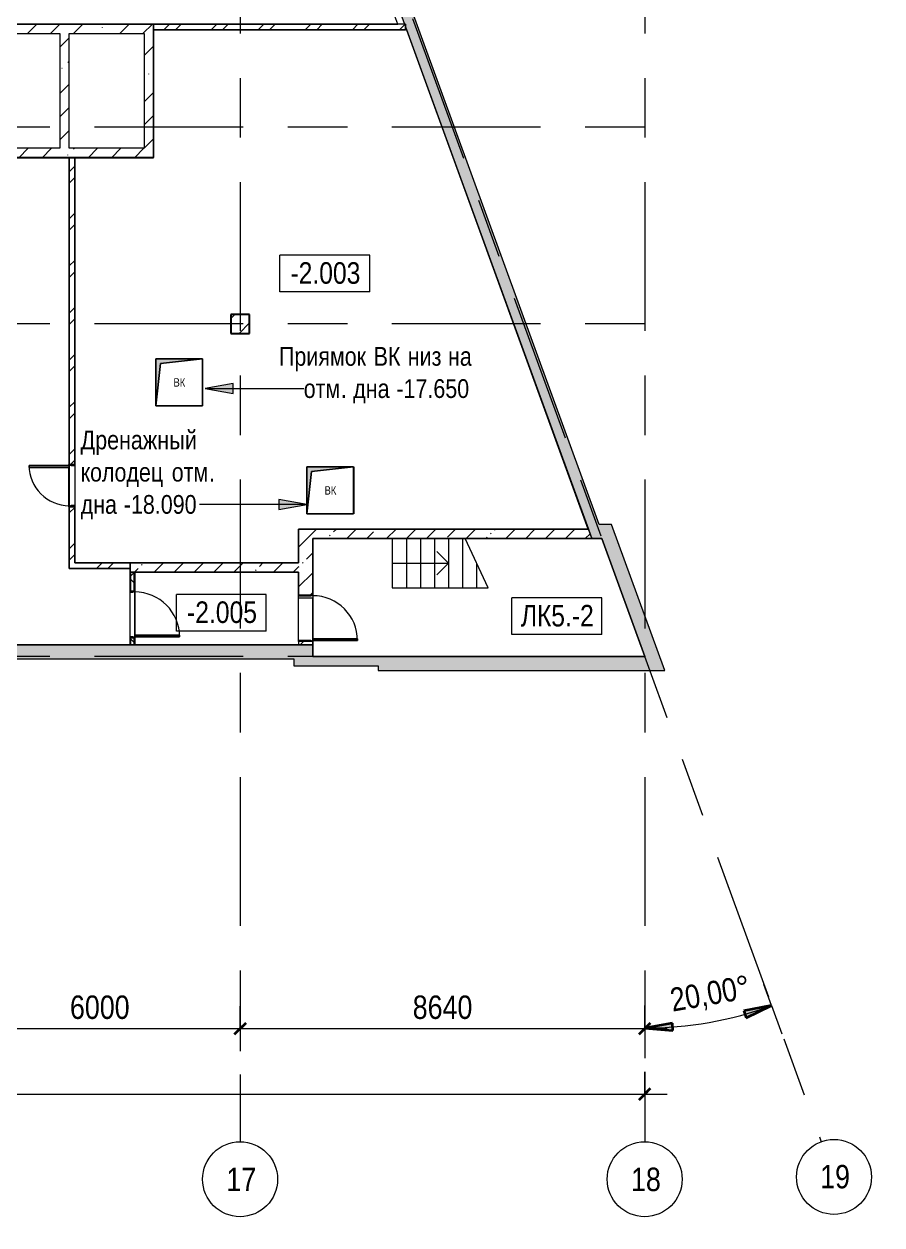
# Model space of a CAD drawing. Header units: millimetres. Extents: x 48966 to 155647, y -43515 to 30475.
# Drawn here: x 136917 to 155240, y -43515 to -17880 of the extents above; entities that cross this region are included whole.
import ezdxf

# ---------------------------------------------------------------- set-up
doc = ezdxf.new("R2010")
doc.units = ezdxf.units.MM
doc.linetypes.add('Осевые', pattern=[6350, 1270, -952.5, 3175, -952.5])
for name, color, linetype, lineweight in [('Двери', 7, 'Continuous', 9), ('Каркас_Импост', 7, 'Continuous', 9), ('Колонны', 7, 'Continuous', 9), ('Колонны-1', 7, 'Continuous', 25), ('Контуры', 7, 'Continuous', 9), ('Линии подступенков-1', 7, 'Continuous', 9), ('Линии свеса', 7, 'Continuous', 9), ('Марки вырезов', 7, 'Continuous', 9), ('Марки помещений', 7, 'Continuous', 9), ('Обобщенные модели', 7, 'Continuous', 9), ('Общие ребра', 7, 'Continuous', 9), ('Оси', 7, 'Continuous', 9), ('Оси-1', 7, 'Continuous', 18), ('Оси-2', 7, 'Осевые', 9), ('Панель', 7, 'Continuous', 9), ('Перекрытия', 7, 'Continuous', 9), ('Размеры', 7, 'Continuous', 9), ('Размеры-200', 7, 'Continuous', 9), ('Стены', 7, 'Continuous', 9), ('Стены-1', 7, 'Continuous', 18), ('Стрелки вверх', 7, 'Continuous', 9), ('Текстовые примечания', 7, 'Continuous', 9), ('Типовые аннотации', 7, 'Continuous', 9), ('Фундамент несущей конструкции', 7, 'Continuous', 9), ('Штриховка разреза-2', 7, 'Continuous', 9), ('Элементы узлов', 7, 'Continuous', 9), ('Элементы узлов-1', 7, 'Continuous', 5)]:
    doc.layers.add(name, color=color, linetype=linetype, lineweight=lineweight)
doc.layers.add('Обобщенные модели-1', color=7, linetype='Continuous', lineweight=9, true_color=0xffbc79)
doc.layers.add('Перекрытия-1', color=7, linetype='Continuous', lineweight=9, true_color=0xffffff)
doc.styles.add('Arial', font='Arial.ttf', dxfattribs={"width": 0.8, "height": 180})
doc.styles.add('Arial Narrow', font='Arial Narrow.ttf', dxfattribs={"height": 500})
doc.styles.add('Arial Narrow_1', font='Arial Narrow.ttf', dxfattribs={"height": 400})
doc.styles.add('Arial Narrow_2', font='Arial Narrow.ttf', dxfattribs={"height": 460})
doc.dimstyles.new('2_5мм__стрелка_', dxfattribs={"dimscale": 304.8, "dimtxt": 511.715487, "dimasz": 1.968504, "dimexe": 1.574803, "dimexo": 1.049869, "dimgap": 0.393701, "dimtad": 1, "dimdec": 0, "dimzin": 0, "dimdsep": 46, "dimtxsty": 'Arial Narrow', "dimsah": 1, "dimcen": 0.09, "dimazin": 0, "dimtfac": 1, "dimtdec": 4, "dimtix": 1, "dimtmove": 2, "dimatfit": 3, "dimfxl": 1, "dimtvp": 1, "dimtolj": 1, "dimtzin": 0, "dimarcsym": 2})
doc.dimstyles.new('Диагональ_-_2_5_мм_Arial_narrow', dxfattribs={"dimscale": 304.8, "dimtxt": 511.715487, "dimasz": 0.787402, "dimexe": 1.574803, "dimexo": 0.0625, "dimgap": 0.19685, "dimtad": 1, "dimdec": 0, "dimzin": 0, "dimdsep": 46, "dimtxsty": 'Arial Narrow', "dimblk1": 'OBLIQUE', "dimblk2": 'OBLIQUE', "dimsah": 1, "dimcen": 0.09, "dimdle": 1.574803, "dimazin": 0, "dimtfac": 1, "dimtdec": 4, "dimtix": 1, "dimtmove": 0, "dimatfit": 3, "dimfxl": 1.574803, "dimfxlon": 1, "dimtvp": 1, "dimtolj": 1, "dimtzin": 0, "dimarcsym": 2})
doc.dimstyles.new('Диагональ_-_2_5_мм_Arial_narrow_1', dxfattribs={"dimscale": 304.8, "dimtxt": 511.715487, "dimasz": 0.787402, "dimexe": 1.574803, "dimexo": 0.0625, "dimgap": 0.19685, "dimtad": 1, "dimdec": 0, "dimzin": 0, "dimdsep": 46, "dimtxsty": 'Arial Narrow', "dimblk1": 'OBLIQUE', "dimblk2": 'OBLIQUE', "dimsah": 1, "dimcen": 0.09, "dimdle": 1.574803, "dimazin": 0, "dimtfac": 1, "dimtdec": 4, "dimtix": 1, "dimtmove": 1, "dimatfit": 3, "dimfxl": 1.574803, "dimfxlon": 1, "dimtvp": 1, "dimtolj": 1, "dimtzin": 0, "dimarcsym": 2})
pattern_1 = [(45, (0, 0), (-502.8943, 502.8943), []), (45, (0, 762), (-502.8943, 502.8943), [])]
pattern_2 = [(45, (0, 0), (-424.264, 424.264), [600, -100, 20, -100]), (45, (0, 424), (-424.264, 424.264), [])]

# ---------------------------------------------------------------- blocks, each defined once
blk = doc.blocks.new('Фундаментная плита - Фундаментная плита-408415-План -2-го этажа на отм_ -16_650')
at = {"layer": 'Фундамент несущей конструкции'}
for p, q in [((139732, -25028), (140732, -25028)), ((139732, -25909), (139732, -25028)), ((139732, -25028), (140732, -25028)), ((139732, -25909), (139732, -25028)), ((140732, -25028), (140732, -25909)), ((140732, -25028), (140732, -25909)), ((142957, -28333), (142957, -27333)), ((142957, -27333), (142957, -28333)), ((143957, -27333), (143957, -28333)), ((143957, -28333), (143957, -27333))]:
    blk.add_line(p, q, dxfattribs=at)
blk = doc.blocks.new('Стена монолитная - Стена монолитная-463893-План -2-го этажа на отм_ -16_650')
at = {"layer": 'Штриховка разреза-2'}
h = blk.add_hatch(dxfattribs=at)
h.set_pattern_fill('FP_1', color=256, style=0, pattern_type=2)
h.set_pattern_definition([(45, (0, 0), (-493.914, 493.914), []), (45, (493.9, 0), (-493.914, 493.914), [873.125, -174.625, 6.706, -167.919])])
h.paths.add_polyline_path([(150600, -31683), (149464, -28563), (149198, -28563), (139688, -2433), (139941, -2341), (136417, 7342), (136164, 7250), (133890, 13496), (133761, 13880), (133620, 14260), (133469, 14636), (133308, 15008), (133136, 15375), (132955, 15737), (132763, 16094), (132561, 16445), (132349, 16791), (132128, 17130), (131898, 17463), (131658, 17790), (131409, 18109), (131152, 18422), (131331, 18601), (131027, 18974), (130714, 19339), (130392, 19695), (130060, 20042), (129718, 20381), (129368, 20710), (129010, 21030), (128643, 21341), (128268, 21641), (127872, 21941), (127495, 22212), (127097, 22482), (126692, 22741), (126280, 22989), (125863, 23226), (125438, 23452), (125009, 23667), (124573, 23871), (124132, 24062), (123687, 24242), (120934, 25332), (120559, 25419), (120508, 25147), (120076, 25222), (119643, 25287), (119208, 25342), (118772, 25387), (118335, 25422), (117898, 25447), (117460, 25462), (117022, 25467), (109837, 25467), (109837, 25717), (100342, 25717), (100342, 25467), (61832, 25467), (61593, 25461), (61356, 25442), (61120, 25411), (60883, 25367), (60654, 25312), (60426, 25244), (60201, 25165), (59981, 25074), (59766, 24971), (59557, 24858), (59354, 24733), (59157, 24598), (58968, 24453), (58787, 24298), (58614, 24134), (58450, 23962), (58296, 23781), (58151, 23592), (58016, 23395), (57891, 23192), (57778, 22983), (57675, 22768), (57584, 22548), (57497, 22297), (57437, 22095), (57381, 21863), (57338, 21629), (57307, 21393), (57288, 21155), (57282, 20917), (57282, 20357), (57032, 20357), (57032, 15267), (57282, 15267), (57282, 13317), (57132, 13317), (57132, 5867), (57032, 5867), (57032, 2617), (57242, 2617), (57242, -43), (57032, -43), (57032, -2533), (57282, -2533), (57282, -21043), (57032, -21043), (57032, -21693), (57038, -21931), (57055, -22169), (57085, -22406), (57126, -22641), (57178, -22873), (57242, -23103), (57317, -23329), (57404, -23551), (57501, -23769), (57608, -23982), (57727, -24189), (57855, -24390), (57993, -24584), (58140, -24772), (58297, -24952), (58462, -25124), (58635, -25287), (58817, -25442), (59005, -25588), (59201, -25724), (59403, -25850), (59612, -25967), (59825, -26073), (59937, -25832), (60094, -25902), (60254, -25966), (60439, -26030), (74496, -30679), (74908, -30809), (75323, -30927), (75742, -31032), (76163, -31126), (76587, -31207), (77013, -31276), (77441, -31333), (77870, -31377), (77877, -31303), (78352, -31335), (78347, -31413), (78661, -31429), (78953, -31435), (79257, -31433), (91782, -31433), (91782, -31683), (108582, -31683), (108582, -31433), (142682, -31433), (142682, -31583), (144482, -31583), (144482, -31683)], flags=0)
h.paths.add_polyline_path([(150172, -31383), (143082, -31383), (143082, -31133), (108282, -31133), (108282, -31383), (92082, -31383), (92082, -31133), (79253, -31133), (78960, -31135), (78666, -31129), (78671, -31055), (77604, -30984), (77598, -31049), (77256, -31007), (76915, -30958), (76572, -30900), (76170, -30821), (75771, -30731), (75374, -30630), (74981, -30518), (74591, -30395), (60511, -25738), (60327, -25672), (60146, -25598), (59969, -25514), (59797, -25423), (59684, -25665), (59492, -25554), (59306, -25433), (59126, -25304), (58953, -25165), (58786, -25019), (58627, -24864), (58476, -24702), (58293, -24483), (58254, -24433), (58122, -24249), (57999, -24059), (57885, -23863), (57782, -23662), (57689, -23456), (57606, -23245), (57534, -23031), (57472, -22813), (57422, -22592), (57382, -22369), (57354, -22145), (57337, -21919), (57332, -21612), (57332, -21343), (57582, -21343), (57582, -2233), (57332, -2233), (57332, -343), (57542, -343), (57542, 2917), (57332, 2917), (57332, 13017), (57582, 13017), (57582, 15567), (57332, 15567), (57332, 20057), (57582, 20057), (57582, 20917), (57588, 21147), (57607, 21377), (57638, 21605), (57681, 21831), (57737, 22054), (57804, 22274), (57883, 22490), (57974, 22702), (58077, 22908), (58190, 23108), (58314, 23302), (58448, 23489), (58592, 23669), (58746, 23840), (58909, 24003), (59080, 24156), (59260, 24301), (59447, 24435), (59641, 24559), (59841, 24672), (60047, 24774), (60259, 24865), (60475, 24945), (60695, 25012), (60918, 25068), (61144, 25111), (61372, 25142), (61602, 25161), (61832, 25167), (100642, 25167), (100642, 25417), (109537, 25417), (109537, 25167), (117027, 25167), (117429, 25163), (117830, 25150), (118231, 25129), (118752, 25089), (118852, 25079), (119297, 25030), (119468, 25010), (119776, 24967), (120083, 24920), (120472, 24852), (123521, 23985), (123942, 23816), (124376, 23630), (124772, 23448), (125179, 23248), (125581, 23038), (125978, 22818), (126369, 22587), (126754, 22347), (127133, 22097), (127505, 21837), (127870, 21568), (128229, 21290), (128580, 21003), (128955, 20679), (129260, 20402), (129589, 20089), (129967, 19707), (130024, 19647), (130334, 19313), (130636, 18972), (130928, 18623), (130720, 18462), (131013, 18079), (131297, 17688), (131570, 17291), (131835, 16887), (132089, 16477), (132333, 16061), (132572, 15629), (132791, 15211), (133005, 14778), (133208, 14341), (133400, 13898), (133581, 13451), (133752, 12999), (135984, 6866), (136237, 6958), (139557, -2162), (139351, -2237), (145045, -17883), (145067, -17883), (145067, -17943), (149042, -28863), (149254, -28863), (150061, -31080)], flags=0)
at = {"layer": 'Стены'}
for p, q in [((145045, -17883), (145067, -17883)), ((145067, -17883), (145067, -17943)), ((148969, -28663), (149042, -28863)), ((143082, -31133), (142782, -31133))]:
    blk.add_line(p, q, dxfattribs=at)
at = {"layer": 'Стены-1'}
for p, q in [((139351, -2237), (145045, -17883)), ((149198, -28563), (139688, -2433)), ((145067, -17943), (148969, -28663)), ((149464, -28563), (149198, -28563)), ((150600, -31683), (149464, -28563)), ((149042, -28863), (149254, -28863)), ((149254, -28863), (150172, -31383)), ((142782, -31133), (123082, -31133)), ((143082, -31383), (143082, -31133)), ((108582, -31433), (142682, -31433)), ((142682, -31433), (142682, -31583)), ((150172, -31383), (143082, -31383)), ((142682, -31583), (144482, -31583)), ((144482, -31583), (144482, -31683)), ((144482, -31683), (150600, -31683))]:
    blk.add_line(p, q, dxfattribs=at)
blk = doc.blocks.new('Колона монолитная49 - Колона монолитная-479537-План -2-го этажа на отм_ -16_650')
at = {"layer": 'Колонны'}
h = blk.add_hatch(dxfattribs=at)
h.set_pattern_fill('FP_30', color=256, style=0, pattern_type=2)
h.set_pattern_definition([(45, (-78000, 0), (-493.914, 493.914), []), (45, (-77506.1, 0), (-493.914, 493.914), [873.125, -174.625, 6.706, -167.919])])
h.paths.add_polyline_path([(63732, -24483), (63732, -24083), (63332, -24083), (63332, -24483)], flags=0)
at = {"layer": 'Колонны-1'}
for p, q in [((63732, -24083), (63332, -24083)), ((63332, -24083), (63332, -24483)), ((63732, -24483), (63732, -24083)), ((63332, -24483), (63732, -24483))]:
    blk.add_line(p, q, dxfattribs=at)
blk = doc.blocks.new('Стена внутренняя13 - Стена внутренняя-484169-План -2-го этажа на отм_ -16_650')
at = {"layer": 'Штриховка разреза-2'}
h = blk.add_hatch(dxfattribs=at)
h.set_pattern_fill('FP_31', color=256, style=0, pattern_type=2)
h.set_pattern_definition([(45, (-4150.3, 1794.4), (-493.914, 493.914), []), (45, (-3656.4, 1794.4), (-493.914, 493.914), [873.125, -174.625, 6.706, -167.919])])
h.paths.add_polyline_path([(131731, -18939), (135531, -18939), (135531, -16089), (131731, -16089)], flags=0)
h.paths.add_polyline_path([(131931, -18739), (131931, -16289), (133531, -16289), (133531, -18739)], flags=0)
h.paths.add_polyline_path([(135331, -18739), (133731, -18739), (133731, -16289), (135331, -16289)], flags=0)
at = {"layer": 'Стены-1'}
for p, q in [((135531, -16089), (131731, -16089)), ((131731, -16089), (131731, -18939)), ((135531, -18939), (135531, -16089)), ((131931, -18739), (131931, -16289)), ((131931, -16289), (133531, -16289)), ((133531, -16289), (133531, -18739)), ((133731, -18739), (133731, -16289)), ((133731, -16289), (135331, -16289)), ((135331, -16289), (135331, -18739)), ((131731, -18939), (135531, -18939)), ((133531, -18739), (131931, -18739)), ((135331, -18739), (133731, -18739))]:
    blk.add_line(p, q, dxfattribs=at)
blk = doc.blocks.new('Дверь - Однопольная - ДВ2__20х9-6240700-План -2-го этажа на отм_ -16_650')
at = {"layer": 'Двери'}
for p, q in [((-429, -60), (-389, -60)), ((-429, -918), (-429, -60)), ((-389, -60), (-389, -918)), ((-389, -918), (-429, -918))]:
    blk.add_line(p, q, dxfattribs=at)
blk.add_arc((-429, -60), 858, 270, 0, dxfattribs=at)
at = {"layer": 'Каркас_Импост'}
for p, q in [((-450, 60), (-420, 60)), ((-450, -60), (-450, 60)), ((-420, 60), (-420, -20)), ((420, 60), (450, 60)), ((420, -20), (420, 60)), ((450, 60), (450, -60)), ((-430, -60), (-450, -60)), ((-430, -20), (-430, -60)), ((-420, -20), (-430, -20)), ((430, -20), (420, -20)), ((430, -60), (430, -20)), ((450, -60), (430, -60))]:
    blk.add_line(p, q, dxfattribs=at)
at = {"layer": 'Панель'}
for p, q in [((-389, -60), (-429, -60)), ((-429, -60), (-429, -918)), ((-389, -918), (-389, -60)), ((-429, -918), (-389, -918))]:
    blk.add_line(p, q, dxfattribs=at)
blk = doc.blocks.new('Дверь - Однопольная - ДВ2__21х10-8383219-План -2-го этажа на отм_ -16_650')
at = {"layer": 'Двери'}
for p, q in [((-479, -50), (-439, -50)), ((-479, -1008), (-479, -50)), ((-439, -50), (-439, -1008)), ((-439, -1008), (-479, -1008))]:
    blk.add_line(p, q, dxfattribs=at)
blk.add_arc((-479, -50), 958, 270, 0, dxfattribs=at)
at = {"layer": 'Каркас_Импост'}
for p, q in [((-500, 50), (-470, 50)), ((-500, -50), (-500, 50)), ((-470, 50), (-470, -10)), ((470, 50), (500, 50)), ((470, -10), (470, 50)), ((500, 50), (500, -50)), ((-480, -50), (-500, -50)), ((-480, -10), (-480, -50)), ((-470, -10), (-480, -10)), ((480, -10), (470, -10)), ((480, -50), (480, -10)), ((500, -50), (480, -50))]:
    blk.add_line(p, q, dxfattribs=at)
at = {"layer": 'Панель'}
for p, q in [((-439, -50), (-479, -50)), ((-479, -50), (-479, -1008)), ((-439, -1008), (-439, -50)), ((-479, -1008), (-439, -1008))]:
    blk.add_line(p, q, dxfattribs=at)
blk = doc.blocks.new('Дверь - Однопольная - ДВ2__21х10-8383203-План -2-го этажа на отм_ -16_650')
at = {"layer": 'Двери'}
for p, q in [((-479, -150), (-439, -150)), ((-479, -1108), (-479, -150)), ((-439, -150), (-439, -1108)), ((-439, -1108), (-479, -1108))]:
    blk.add_line(p, q, dxfattribs=at)
blk.add_arc((-479, -150), 958, 270, 0, dxfattribs=at)
at = {"layer": 'Каркас_Импост'}
for p, q in [((-500, 150), (-470, 150)), ((-500, -150), (-500, 150)), ((-470, 150), (-470, -110)), ((470, 150), (500, 150)), ((470, -110), (470, 150)), ((500, 150), (500, -150)), ((-480, -150), (-500, -150)), ((-480, -110), (-480, -150)), ((-470, -110), (-480, -110)), ((480, -110), (470, -110)), ((480, -150), (480, -110)), ((500, -150), (480, -150))]:
    blk.add_line(p, q, dxfattribs=at)
at = {"layer": 'Панель'}
for p, q in [((-439, -150), (-479, -150)), ((-479, -150), (-479, -1108)), ((-439, -1108), (-439, -150)), ((-479, -1108), (-439, -1108))]:
    blk.add_line(p, q, dxfattribs=at)
blk = doc.blocks.new('170_ОтверстиеПрямоугольноеВертикальное - 170_ОтверстиеПрямоугольноеВертикальное-5689100-План -2-го этажа на отм_ -16_650')
at = {"layer": 'Обобщенные модели'}
for p, q in [((-500, -501), (-500, 501)), ((-500, 501), (500, 501)), ((500, 501), (500, -501)), ((500, -501), (-500, -501))]:
    blk.add_line(p, q, dxfattribs=at)
blk = doc.blocks.new('Фундаментная плита1 - Фундаментная плита-5964020-План -2-го этажа на отм_ -16_650')
at = {"layer": 'Фундамент несущей конструкции'}
for p, q in [((139732, -25028), (140732, -25028)), ((139732, -25909), (139732, -25028)), ((139732, -25028), (140732, -25028)), ((139732, -25909), (139732, -25028)), ((140732, -25028), (140732, -25909)), ((140732, -25028), (140732, -25909)), ((142957, -28333), (142957, -27333)), ((142957, -27333), (142957, -28333)), ((143957, -27333), (143957, -28333)), ((143957, -28333), (143957, -27333))]:
    blk.add_line(p, q, dxfattribs=at)
blk = doc.blocks.new('Ось сетки - По умолчанию 2-349628-План -2-го этажа на отм_ -16_650')
at = {"layer": 'Оси-1'}
blk.add_circle((0, 0), 4, dxfattribs=at)
blk = doc.blocks.new('DIMBLOCK15-План -2-го этажа на отм_ -16_650')
at = {"layer": 'Размеры-200', "lineweight": 35, "transparency": 16777216}
for points in [[(135532, -39324), (135652, -39204), (135412, -39444)], [(141532, -39324), (141652, -39204), (141412, -39444)]]:
    blk.add_hatch(color=256, dxfattribs=at).paths.add_polyline_path(points, flags=0)
at = {"layer": 'Размеры-200', "transparency": 16777216}
for p, q in [((135532, -38844), (135532, -39804)), ((135532, -39324), (135532, -38844)), ((141532, -38844), (141532, -39804)), ((141532, -39324), (141532, -38844)), ((135532, -39324), (141532, -39324))]:
    blk.add_line(p, q, dxfattribs=at)
at = {"layer": 'Размеры-200', "lineweight": 35, "transparency": 16777216}
for p, q in [((135652, -39204), (135412, -39444)), ((135532, -39324), (135652, -39204)), ((141652, -39204), (141412, -39444)), ((141532, -39324), (141652, -39204)), ((135412, -39444), (135532, -39324)), ((141412, -39444), (141532, -39324))]:
    blk.add_line(p, q, dxfattribs=at)
at = {"layer": 'Размеры-200', "color": 0, "transparency": 16777216, "insert": (137898, -38617), "char_height": 500, "width": 1520.53, "attachment_point": 1, "line_spacing_factor": 0.974696, "style": 'Arial Narrow'}
blk.add_mtext('6000', dxfattribs=at)
blk = doc.blocks.new('_Oblique')
at = {"color": 0, "linetype": 'ByBlock', "lineweight": -2}
blk.add_line((-0.5, -0.5), (0.5, 0.5), dxfattribs=at)
blk = doc.blocks.new('DIMBLOCK16-План -2-го этажа на отм_ -16_650')
at = {"layer": 'Размеры-200', "lineweight": 35, "transparency": 16777216}
for points in [[(141532, -39324), (141652, -39204), (141412, -39444)], [(150172, -39324), (150292, -39204), (150052, -39444)]]:
    blk.add_hatch(color=256, dxfattribs=at).paths.add_polyline_path(points, flags=0)
at = {"layer": 'Размеры-200', "transparency": 16777216}
for p, q in [((141532, -38844), (141532, -39804)), ((141532, -39324), (141532, -38844)), ((150172, -38844), (150172, -39804)), ((150172, -39324), (150172, -38844)), ((141532, -39324), (150652, -39324))]:
    blk.add_line(p, q, dxfattribs=at)
at = {"layer": 'Размеры-200', "lineweight": 35, "transparency": 16777216}
for p, q in [((141652, -39204), (141412, -39444)), ((141532, -39324), (141652, -39204)), ((150292, -39204), (150052, -39444)), ((150172, -39324), (150292, -39204)), ((141412, -39444), (141532, -39324)), ((150052, -39444), (150172, -39324))]:
    blk.add_line(p, q, dxfattribs=at)
at = {"layer": 'Размеры-200', "color": 0, "transparency": 16777216, "insert": (145218, -38617), "char_height": 500, "width": 1520.53, "attachment_point": 1, "line_spacing_factor": 0.974696, "style": 'Arial Narrow'}
blk.add_mtext('8640', dxfattribs=at)
blk = doc.blocks.new('DIMBLOCK31-План -2-го этажа на отм_ -16_650')
at = {"layer": 'Размеры-200', "lineweight": 35, "transparency": 16777216}
for points in [[(57332, -40724), (57452, -40604), (57212, -40844)], [(150172, -40724), (150292, -40604), (150052, -40844)]]:
    blk.add_hatch(color=256, dxfattribs=at).paths.add_polyline_path(points, flags=0)
at = {"layer": 'Размеры-200', "transparency": 16777216}
for p, q in [((57332, -40244), (57332, -41204)), ((57332, -40724), (57332, -40244)), ((150172, -40244), (150172, -41204)), ((150172, -40724), (150172, -40244)), ((56852, -40724), (150652, -40724)), ((102333, -40724), (104317, -40724)), ((104317, -40724), (103752, -40724))]:
    blk.add_line(p, q, dxfattribs=at)
at = {"layer": 'Размеры-200', "lineweight": 35, "transparency": 16777216}
for p, q in [((57452, -40604), (57212, -40844)), ((57212, -40844), (57332, -40724)), ((57332, -40724), (57452, -40604)), ((150292, -40604), (150052, -40844)), ((150052, -40844), (150172, -40724)), ((150172, -40724), (150292, -40604))]:
    blk.add_line(p, q, dxfattribs=at)
at = {"layer": 'Размеры-200', "color": 0, "transparency": 16777216, "insert": (102333, -40017), "char_height": 500, "width": 1900.66, "attachment_point": 1, "line_spacing_factor": 0.974696, "style": 'Arial Narrow'}
blk.add_mtext('92840', dxfattribs=at)
blk = doc.blocks.new('DIMBLOCK32-План -2-го этажа на отм_ -16_650')
at = {"layer": 'Размеры-200', "lineweight": 35, "transparency": 16777216}
for points in [[(152883, -38833), (152288, -38941), (152336, -39092)], [(150172, -39311), (150774, -39367), (150768, -39209)]]:
    blk.add_hatch(color=256, dxfattribs=at).paths.add_polyline_path(points, flags=0)
at = {"layer": 'Размеры-200', "transparency": 16777216}
for p, q in [((152883, -38833), (152719, -38382)), ((150172, -39311), (150172, -38831)), ((152883, -38833), (153102, -39434)), ((150172, -39311), (150172, -39311)), ((150172, -39311), (150172, -39951))]:
    blk.add_line(p, q, dxfattribs=at)
at = {"layer": 'Размеры-200', "lineweight": 35, "transparency": 16777216}
for p, q in [((152883, -38833), (152288, -38941)), ((152288, -38941), (152336, -39092)), ((152336, -39092), (152883, -38833)), ((150768, -39209), (150172, -39311)), ((150774, -39367), (150768, -39209)), ((150172, -39311), (150774, -39367))]:
    blk.add_line(p, q, dxfattribs=at)
at = {"layer": 'Размеры-200', "transparency": 16777216}
blk.add_arc((150172, -31383), 7928, 270, 290, dxfattribs=at)
blk.add_arc((150172, -31383), 7928, 270, 290, dxfattribs=at)
at = {"layer": 'Размеры-200', "color": 0, "transparency": 16777216, "insert": (150680, -38471), "char_height": 500, "width": 2046.86, "attachment_point": 1, "rotation": 10, "line_spacing_factor": 0.974696, "style": 'Arial Narrow'}
blk.add_mtext('20,00°', dxfattribs=at)
blk = doc.blocks.new('Марка помещения_Р - Марка помещения-4575829-План -2-го этажа на отм_ -16_650')
at = {"layer": 'Марки помещений'}
for p, q in [((-4.79375, -1.95625), (-4.79375, 1.95625)), ((4.79375, 1.95625), (-4.79375, 1.95625)), ((4.79375, -1.95625), (4.79375, 1.95625)), ((4.79375, -1.95625), (-4.79375, -1.95625))]:
    blk.add_line(p, q, dxfattribs=at)

msp = doc.modelspace()

# ---------------------------------------------------------------- hatches: boundary and pattern name
at = {"layer": 'Текстовые примечания'}
for points in [[(140784, -25662.1), (141384, -25767.9), (141384, -25556.3)], [(142958.4, -28134.3), (142358.4, -28028.5), (142358.4, -28240)]]:
    msp.add_hatch(color=256, dxfattribs=at).paths.add_polyline_path(points, flags=0)
at = {"layer": 'Штриховка разреза-2'}
h = msp.add_hatch(dxfattribs=at)
h.set_pattern_fill('FP_54', color=256, style=0, pattern_type=2)
h.set_pattern_definition(pattern_1)
h.paths.add_polyline_path([(145067, -18002.9), (145067, -17882.9), (139681.6, -17882.9), (139681.6, -18002.9), (141307.5, -18002.9)], flags=0)
h = msp.add_hatch(dxfattribs=at)
h.set_pattern_fill('FP_54', color=256, style=0, pattern_type=2)
h.set_pattern_definition(pattern_1)
h.paths.add_polyline_path([(138001.6, -29382.9), (138001.6, -28182.9), (137881.6, -28182.9), (137881.6, -29382.9), (137921.2, -29382.9)], flags=0)
h.paths.add_polyline_path([(137921.2, -27282.9), (138001.6, -27282.9), (138001.6, -20732.9), (137881.6, -20732.9), (137881.6, -27282.9)], flags=0)
h = msp.add_hatch(dxfattribs=at)
h.set_pattern_fill('FP_57', color=256, style=0, pattern_type=2)
h.set_pattern_definition(pattern_2)
h.paths.add_polyline_path([(149041.6, -28862.9), (148968.8, -28662.9), (142781.6, -28662.9), (142781.6, -28862.9), (148080.1, -28862.9)], flags=0)
h = msp.add_hatch(dxfattribs=at)
h.set_pattern_fill('FP_57', color=256, style=0, pattern_type=2)
h.set_pattern_definition(pattern_2)
h.paths.add_polyline_path([(142781.6, -31132.9), (143081.6, -31132.9), (143081.6, -31062.9), (142781.6, -31062.9), (142781.6, -31130.9)], flags=0)
h.paths.add_polyline_path([(143081.6, -30062.9), (143081.6, -28862.9), (142781.6, -28862.9), (142781.6, -30062.9)], flags=0)
h = msp.add_hatch(dxfattribs=at)
h.set_pattern_fill('FP_54', color=256, style=0, pattern_type=2)
h.set_pattern_definition(pattern_1)
h.paths.add_polyline_path([(139181.6, -29502.9), (139181.6, -29382.9), (137881.6, -29382.9), (137881.6, -29502.9), (137921.2, -29502.9)], flags=0)
h = msp.add_hatch(dxfattribs=at)
h.set_pattern_fill('FP_57', color=256, style=0, pattern_type=2)
h.set_pattern_definition(pattern_2)
h.paths.add_polyline_path([(141307.5, -29582.9), (142781.6, -29582.9), (142781.6, -29382.9), (139181.6, -29382.9), (139181.6, -29582.9)], flags=0)
h = msp.add_hatch(dxfattribs=at)
h.set_pattern_fill('FP_53', color=256, style=0, pattern_type=2)
h.set_pattern_definition([(45, (0, 0), (-212.13203, 212.13203), []), (135, (0, 0), (-212.13203, -212.13203), [])])
h.paths.add_polyline_path([(139266.6, -31132.9), (139266.6, -30982.9), (139196.6, -30982.9), (139196.6, -31132.9)], flags=0)
h.paths.add_polyline_path([(139196.6, -29982.9), (139266.6, -29982.9), (139266.6, -29582.9), (139196.6, -29582.9)], flags=0)
at = {"layer": 'Элементы узлов-1'}
for points in [[(139731.6, -26028.9), (139831.7, -25127.9), (140731.6, -25027.9), (139731.6, -25027.9)], [(142956.6, -28333.7), (143056.7, -27432.7), (143956.6, -27332.7), (142956.6, -27332.7)]]:
    msp.add_hatch(color=256, dxfattribs=at).paths.add_polyline_path(points, flags=0)

# ---------------------------------------------------------------- linework, layer by layer
at = {"layer": 'Контуры'}
for p, q in [((144781.6, -28862.9), (144781.6, -29912.9)), ((144781.6, -28862.9), (146336.8, -28862.9)), ((144781.6, -29912.9), (146826.4, -29912.9))]:
    msp.add_line(p, q, dxfattribs=at)
at = {"layer": 'Линии подступенков-1'}
for p, q in [((144781.6, -28862.9), (144781.6, -29912.9)), ((145081.6, -28862.9), (145081.6, -29912.9)), ((145381.6, -28862.9), (145381.6, -29912.9)), ((145681.6, -28862.9), (145681.6, -29912.9)), ((145981.6, -28862.9), (145981.6, -29912.9)), ((146281.6, -28862.9), (146281.6, -29912.9)), ((146581.6, -29387.9), (146581.6, -29912.9))]:
    msp.add_line(p, q, dxfattribs=at)
at = {"layer": 'Линии свеса'}
for p, q in [((145081.6, -28862.9), (145081.6, -29912.9)), ((145381.6, -28862.9), (145381.6, -29912.9)), ((145681.6, -28862.9), (145681.6, -29912.9)), ((145981.6, -28862.9), (145981.6, -29912.9)), ((146281.6, -28862.9), (146281.6, -29912.9)), ((146581.6, -29387.9), (146581.6, -29912.9))]:
    msp.add_line(p, q, dxfattribs=at)
at = {"layer": 'Марки вырезов'}
msp.add_line((146826.4, -29912.9), (146336.8, -28862.9), dxfattribs=at)
at = {"layer": 'Обобщенные модели-1'}
for p, q in [((140731.6, -25027.9), (139731.6, -25027.9)), ((139731.6, -25027.9), (139731.6, -25909)), ((140731.6, -25909), (140731.6, -25027.9)), ((142956.6, -27332.9), (142956.6, -28332.9)), ((143956.6, -28332.9), (143956.6, -27332.9))]:
    msp.add_line(p, q, dxfattribs=at)
at = {"layer": 'Общие ребра'}
for p, q in [((137881.6, -20732.9), (137881.6, -27282.9)), ((137881.6, -27282.9), (137881.6, -20732.9)), ((138001.6, -27282.9), (138001.6, -20732.9)), ((137881.6, -28182.9), (137881.6, -29382.9)), ((137881.6, -29382.9), (137881.6, -28182.9)), ((138001.6, -29382.9), (138001.6, -28182.9)), ((143081.6, -30062.9), (143081.6, -28862.9)), ((139181.6, -29502.9), (139181.6, -29582.9)), ((139181.6, -29582.9), (139181.6, -29982.9)), ((139181.6, -29982.9), (139181.6, -29582.9)), ((139196.6, -29982.9), (139196.6, -29582.9)), ((139266.6, -29982.9), (139266.6, -29582.9)), ((139281.6, -29982.9), (139281.6, -29582.9)), ((142781.6, -29582.9), (142781.6, -30062.9)), ((139181.6, -30982.9), (139181.6, -31130.9)), ((139181.6, -31130.9), (139181.6, -30982.9)), ((139196.6, -31132.9), (139196.6, -30982.9)), ((139266.6, -31132.9), (139266.6, -30982.9)), ((139281.6, -31132.9), (139281.6, -30982.9)), ((142781.6, -31062.9), (142781.6, -31130.9)), ((143081.6, -31132.9), (143081.6, -31062.9))]:
    msp.add_line(p, q, dxfattribs=at)
at = {"layer": 'Оси-2'}
for p, q in [((129251.3, 26095.3), (153940.5, -41737.8)), ((141531.6, 25417.1), (141531.6, -41737.8)), ((150171.6, 25417.1), (150171.6, -41737.8)), ((150171.6, -20082.9), (50565.6, -20082.9)), ((150171.6, -24282.9), (50565.6, -24282.9)), ((150171.6, -31382.9), (50565.6, -31382.9))]:
    msp.add_line(p, q, dxfattribs=at)
at = {"layer": 'Перекрытия'}
for p, q in [((145088.9, -18002.9), (139681.6, -18002.9)), ((139681.6, -18002.9), (139681.6, -20732.9)), ((148968.8, -28662.9), (145088.9, -18002.9)), ((139681.6, -20732.9), (138001.6, -20732.9)), ((138001.6, -20732.9), (138001.6, -27282.9)), ((139731.6, -26028.9), (139731.6, -25027.9)), ((139731.6, -25027.9), (140731.6, -25027.9)), ((140731.6, -25027.9), (140731.6, -26028.9)), ((140731.6, -26028.9), (139731.6, -26028.9)), ((138001.6, -27282.9), (137881.6, -27282.9)), ((137881.6, -27282.9), (137881.6, -28182.9)), ((142956.6, -28333.7), (142956.6, -27332.7)), ((142956.6, -27332.7), (143956.6, -27332.7)), ((143956.6, -27332.7), (143956.6, -28333.7)), ((137881.6, -28182.9), (138001.6, -28182.9)), ((138001.6, -28182.9), (138001.6, -29382.9)), ((143956.6, -28333.7), (142956.6, -28333.7)), ((142781.6, -29382.9), (142781.6, -28662.9)), ((142781.6, -28662.9), (148968.8, -28662.9)), ((149254.4, -28862.9), (143081.6, -28862.9)), ((143081.6, -28862.9), (143081.6, -31382.9)), ((150171.6, -31382.9), (149254.4, -28862.9)), ((138001.6, -29382.9), (142781.6, -29382.9)), ((142781.6, -29582.9), (139281.6, -29582.9)), ((139281.6, -29582.9), (139281.6, -31132.9)), ((142781.6, -30132.9), (142781.6, -29582.9)), ((143081.6, -30132.9), (142781.6, -30132.9)), ((143081.6, -31132.9), (143081.6, -30132.9)), ((139281.6, -31132.9), (143081.6, -31132.9)), ((143081.6, -31382.9), (150171.6, -31382.9))]:
    msp.add_line(p, q, dxfattribs=at)
at = {"layer": 'Перекрытия-1'}
for p, q in [((144896.6, -17882.9), (139219.3, -2284.7)), ((135881.6, -17882.9), (144896.6, -17882.9)), ((137881.6, -20732.9), (135881.6, -20732.9)), ((137881.6, -27282.9), (137881.6, -20732.9)), ((137881.6, -28182.9), (137881.6, -27282.9)), ((137881.6, -29502.9), (137881.6, -28182.9)), ((139181.6, -29502.9), (137881.6, -29502.9)), ((139181.6, -29982.9), (139181.6, -29502.9)), ((139281.6, -29982.9), (139181.6, -29982.9)), ((139281.6, -30982.9), (139281.6, -29982.9)), ((139181.6, -31132.9), (139181.6, -30982.9)), ((139181.6, -30982.9), (139281.6, -30982.9)), ((135731.6, -31132.9), (139181.6, -31132.9))]:
    msp.add_line(p, q, dxfattribs=at)
at = {"layer": 'Стены'}
for p, q in [((145067, -17882.9), (145045.2, -17882.9)), ((145067, -17942.9), (145067, -17882.9)), ((137876.6, -27282.9), (137881.6, -27282.9)), ((137876.6, -27303.9), (137876.6, -27282.9)), ((137876.6, -28182.9), (137876.6, -27343.9)), ((137881.6, -27282.9), (138001.6, -27282.9)), ((138001.6, -27282.9), (138001.6, -28182.9)), ((137881.6, -28182.9), (137876.6, -28182.9)), ((138001.6, -28182.9), (137881.6, -28182.9)), ((149041.6, -28862.9), (148968.8, -28662.9)), ((139181.6, -30982.9), (139181.6, -29982.9)), ((139181.6, -29982.9), (139281.6, -29982.9)), ((139281.6, -29982.9), (139281.6, -30982.9)), ((142781.6, -31062.9), (142781.6, -30062.9)), ((142781.6, -30062.9), (143081.6, -30062.9)), ((143081.6, -30062.9), (143081.6, -31062.9)), ((139281.6, -30982.9), (139181.6, -30982.9)), ((143081.6, -31062.9), (142781.6, -31062.9)), ((142781.6, -31132.9), (143081.6, -31132.9))]:
    msp.add_line(p, q, dxfattribs=at)
at = {"layer": 'Стены-1'}
for p, q in [((145045.2, -17882.9), (139681.6, -17882.9)), ((139681.6, -17882.9), (139681.6, -18002.9)), ((145067, -18002.9), (145067, -17942.9)), ((139681.6, -18002.9), (145067, -18002.9)), ((145088.9, -18002.9), (145086.7, -18002.9)), ((145088.6, -18007.9), (148965.9, -28660.9)), ((148968.1, -28660.9), (145088.9, -18002.9)), ((137881.6, -20732.9), (137876.6, -20732.9)), ((137876.6, -20734.9), (137876.6, -27282.9)), ((138001.6, -20732.9), (137881.6, -20732.9)), ((137876.6, -27282.9), (137881.6, -27282.9)), ((137881.6, -27282.9), (138001.6, -27282.9)), ((137881.6, -28182.9), (137876.6, -28182.9)), ((137876.6, -28182.9), (137876.6, -29502.9)), ((138001.6, -28182.9), (137881.6, -28182.9)), ((148968.8, -28662.9), (142781.6, -28662.9)), ((142781.6, -28662.9), (142781.6, -28862.9)), ((142781.6, -28862.9), (142781.6, -29382.9)), ((143081.6, -28862.9), (149041.6, -28862.9)), ((137881.6, -29382.9), (137881.6, -29502.9)), ((137881.6, -29502.9), (137881.6, -29382.9)), ((139181.6, -29382.9), (138001.6, -29382.9)), ((139181.6, -29502.9), (139181.6, -29382.9)), ((142781.6, -29382.9), (139181.6, -29382.9)), ((139181.6, -29382.9), (139181.6, -29502.9)), ((137881.6, -29502.9), (139181.6, -29502.9)), ((139181.6, -29502.9), (139179.6, -29502.9)), ((139179.6, -29507.9), (139179.6, -29982.9)), ((139281.6, -29582.9), (139181.6, -29582.9)), ((139181.6, -29582.9), (142781.6, -29582.9)), ((139179.6, -29982.9), (139181.6, -29982.9)), ((139181.6, -29982.9), (139281.6, -29982.9)), ((142781.6, -30062.9), (143081.6, -30062.9)), ((139181.6, -30982.9), (139179.6, -30982.9)), ((139179.6, -30982.9), (139179.6, -31130.9)), ((139281.6, -30982.9), (139181.6, -30982.9)), ((139181.6, -31130.9), (139181.6, -31132.9)), ((139181.6, -31132.9), (139281.6, -31132.9)), ((143081.6, -31062.9), (142781.6, -31062.9)), ((142781.6, -31130.9), (142781.6, -31132.9))]:
    msp.add_line(p, q, dxfattribs=at)
at = {"layer": 'Стрелки вверх'}
for p, q in [((145981.6, -29387.9), (145731.6, -29137.9)), ((144781.6, -29387.9), (145081.6, -29387.9)), ((145081.6, -29387.9), (145381.6, -29387.9)), ((145381.6, -29387.9), (145681.6, -29387.9)), ((145681.6, -29387.9), (145981.6, -29387.9)), ((145981.6, -29387.9), (145731.6, -29637.9))]:
    msp.add_line(p, q, dxfattribs=at)
at = {"layer": 'Текстовые примечания'}
for p, q in [((141384, -25556.3), (140784, -25662.1)), ((141384, -25767.9), (141384, -25556.3)), ((140784, -25662.1), (141384, -25767.9)), ((140784, -25662.1), (142241.4, -25662.2)), ((142241.4, -25662.2), (142889.6, -25662.2)), ((142189.4, -28134.3), (140667, -28134.3)), ((142958.4, -28134.3), (142189.4, -28134.3)), ((142958.4, -28134.3), (142358.4, -28028.5)), ((142358.4, -28028.5), (142358.4, -28240)), ((142358.4, -28240), (142958.4, -28134.3))]:
    msp.add_line(p, q, dxfattribs=at)
at = {"layer": 'Элементы узлов'}
for p, q in [((140731.6, -25027.9), (139731.6, -25027.9)), ((139731.6, -25027.9), (139731.6, -26028.9)), ((140731.6, -25027.9), (139831.7, -25127.9)), ((139831.7, -25127.9), (140731.6, -25027.9)), ((140731.6, -26028.9), (140731.6, -25027.9)), ((139831.7, -25127.9), (139731.6, -26028.9)), ((139731.6, -26028.9), (139831.7, -25127.9)), ((139731.6, -26028.9), (140731.6, -26028.9)), ((143956.6, -27332.7), (142956.6, -27332.7)), ((142956.6, -27332.7), (142956.6, -28333.7)), ((143956.6, -27332.7), (143056.7, -27432.7)), ((143056.7, -27432.7), (143956.6, -27332.7)), ((143956.6, -28333.7), (143956.6, -27332.7)), ((143056.7, -27432.7), (142956.6, -28333.7)), ((142956.6, -28333.7), (143056.7, -27432.7)), ((142956.6, -28333.7), (143956.6, -28333.7))]:
    msp.add_line(p, q, dxfattribs=at)

# ---------------------------------------------------------------- block references
at = {"layer": 'Двери'}
for name, p, rotation in [('Дверь - Однопольная - ДВ2__20х9-6240700-План -2-го этажа на отм_ -16_650', (137941.6, -27732.9), 269.9999999999999), ('Дверь - Однопольная - ДВ2__21х10-8383219-План -2-го этажа на отм_ -16_650', (139231.6, -30482.9), 90), ('Дверь - Однопольная - ДВ2__21х10-8383203-План -2-го этажа на отм_ -16_650', (142931.6, -30562.9), 90)]:
    msp.add_blockref(name, p, dxfattribs=dict(at, rotation=rotation))
at = {"layer": 'Колонны'}
msp.add_blockref('Колона монолитная49 - Колона монолитная-479537-План -2-го этажа на отм_ -16_650', (78000, 0), dxfattribs=at)
at = {"layer": 'Марки помещений', "xscale": 199.9999999999999, "yscale": 199.9999999999999, "zscale": 199.9999999999999}
for p in [(143340.3, -23206.3), (141132, -30447), (148295, -30521.2)]:
    msp.add_blockref('Марка помещения_Р - Марка помещения-4575829-План -2-го этажа на отм_ -16_650', p, dxfattribs=at)
at = {"layer": 'Оси-1', "xscale": 199.9999999999999, "yscale": 199.9999999999999, "zscale": 199.9999999999999}
for p, rotation in [((154214.1, -42489.6), 199.9999999999993), ((141531.6, -42537.8), 180), ((150171.6, -42537.8), 180)]:
    msp.add_blockref('Ось сетки - По умолчанию 2-349628-План -2-го этажа на отм_ -16_650', p, dxfattribs=dict(at, rotation=rotation))
at = {"layer": 'Стены'}
for name, p in [('Стена монолитная - Стена монолитная-463893-План -2-го этажа на отм_ -16_650', (0, 0)), ('Стена внутренняя13 - Стена внутренняя-484169-План -2-го этажа на отм_ -16_650', (4150.3, -1794.4))]:
    msp.add_blockref(name, p, dxfattribs=at)
at = {"layer": 'Фундамент несущей конструкции'}
for name in ['Фундаментная плита - Фундаментная плита-408415-План -2-го этажа на отм_ -16_650', 'Фундаментная плита1 - Фундаментная плита-5964020-План -2-го этажа на отм_ -16_650']:
    msp.add_blockref(name, (0, 0), dxfattribs=at)
at = {"layer": 'Элементы узлов'}
for p in [(140231.6, -25528.4), (143456.6, -27833.2)]:
    msp.add_blockref('170_ОтверстиеПрямоугольноеВертикальное - 170_ОтверстиеПрямоугольноеВертикальное-5689100-План -2-го этажа на отм_ -16_650', p, dxfattribs=at)

# ---------------------------------------------------------------- texts
at = {"layer": 'Марки помещений', "char_height": 460, "attachment_point": 1, "style": 'Arial Narrow_2'}
for s, insert, width in [('-2.003', (142606.4, -22964.4), 1795.78), ('-2.005', (140398.1, -30205.2), 1795.78), ('ЛК', (147528.1, -30279.3), 785.654), ('5.-2', (148176.3, -30279.3), 1090.295)]:
    msp.add_mtext(s, dxfattribs=dict(at, insert=insert, width=width))
at = {"layer": 'Оси', "char_height": 500, "width": 769.62, "attachment_point": 1, "style": 'Arial Narrow'}
for s, insert in [('17', (141239.4, -42291.7)), ('18', (149879.4, -42291.7)), ('19', (153918.7, -42232.8))]:
    msp.add_mtext(s, dxfattribs=dict(at, insert=insert))
at = {"layer": 'Текстовые примечания', "char_height": 400, "attachment_point": 1, "style": 'Arial Narrow_1'}
for s, insert, width in [('Приямок', (142360.4, -24774.2), 2292.826), ('\\fArial Narrow|b0|i0|c204|p34|; ', (144252.2, -24774.2), 160.337), ('ВК', (144384.5, -24774.2), 721.519), ('\\fArial Narrow|b0|i0|c204|p34|; ', (144979.8, -24774.2), 160.337), ('низ', (145112.1, -24774.2), 881.856), ('\\fArial Narrow|b0|i0|c204|p34|; ', (145839.7, -24774.2), 160.337), ('на', (145972, -24774.2), 625.316), ('отм', (142889.6, -25462.2), 962.025), ('дна', (143947.9, -25462.2), 962.025), (' -17.650', (144741.7, -25462.2), 2116.455), ('. ', (143683.3, -25462.2), 320.675), ('Дренажный', (138127, -26558.4), 3078.48), ('\\fArial Narrow|b0|i0|c204|p34|; ', (140667, -26558.4), 160.337), ('колодец', (138127, -27246.3), 2196.624), ('\\fArial Narrow|b0|i0|c204|p34|; ', (139939.4, -27246.3), 160.337), ('отм', (140071.7, -27246.3), 962.025), ('. ', (140865.4, -27246.3), 320.675), (' -18.090', (138920.7, -27934.3), 2116.455), ('дна', (138127, -27934.3), 962.025)]:
    msp.add_mtext(s, dxfattribs=dict(at, insert=insert, width=width))
at = {"layer": 'Типовые аннотации', "char_height": 180, "width": 307.848, "attachment_point": 1, "style": 'Arial'}
for insert in [(140109.4, -25440.4), (143334.4, -27745.2)]:
    msp.add_mtext('ВК', dxfattribs=dict(at, insert=insert))

# ---------------------------------------------------------------- dimensions: what is measured, and where the dimension line sits
at = {"layer": 'Размеры'}
dim = msp.add_angular_dim_3p(base=(151092, -39257.6), center=(150171.6, -31382.9), p1=(150171.6, -40271.2), p2=(153211.6, -39735.2), dimstyle='2_5мм__стрелка_', override={"dimpost": '<>', "dimfxl": 3086.89308}, dxfattribs=at)
dim.commit()
dim.dimension.update_dxf_attribs({"geometry": 'DIMBLOCK32-План -2-го этажа на отм_ -16_650', "text_midpoint": (151745.7, -38621.8), "dimtype": 165, "text_rotation": 10})
for base, p1, p2, override, picture, middle in [((141531.6, -39323.6), (135531.6, -38843.6), (141531.6, -38843.6), {"dimpost": '<>', "dimfxl": 6000}, 'DIMBLOCK15-План -2-го этажа на отм_ -16_650', (138531.6, -39008.3)), ((150171.6, -39323.6), (141531.6, -38843.6), (150171.6, -38843.6), {"dimpost": '<>', "dimfxl": 8640}, 'DIMBLOCK16-План -2-го этажа на отм_ -16_650', (145851.6, -39008.3))]:
    dim = msp.add_linear_dim(base=base, p1=p1, p2=p2, dimstyle='Диагональ_-_2_5_мм_Arial_narrow', override=override, dxfattribs=at)
    dim.commit()
    dim.dimension.update_dxf_attribs({"geometry": picture, "text_midpoint": middle})
dim = msp.add_linear_dim(base=(150171.6, -40723.6), p1=(57331.6, -40243.6), p2=(150171.6, -40243.6), dimstyle='Диагональ_-_2_5_мм_Arial_narrow_1', override={"dimpost": '<>', "dimfxl": 92840}, dxfattribs=at)
dim.commit()
dim.dimension.update_dxf_attribs({"geometry": 'DIMBLOCK31-План -2-го этажа на отм_ -16_650', "text_midpoint": (103283.3, -40350.8), "dimtype": 160})

doc.saveas('drawing.dxf')
